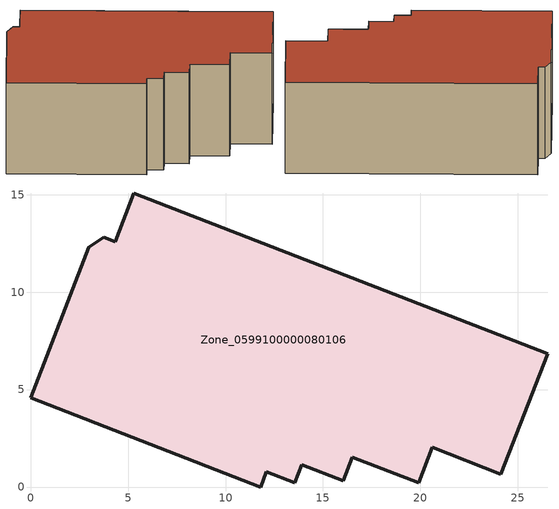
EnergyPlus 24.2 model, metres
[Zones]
Zone_0599100000080106
 floor ground (C_G): 20.61,2.03 19.91,0.21 16.51,1.53 16.05,0.33 13.92,1.15 13.56,0.21 12.1,0.77 11.8,0 0,4.58 2.99,12.3 3.76,12.81 4.33,12.59 5.3,15.09 26.54,6.85 24.13,0.66 z0
 wall outside (C_F): 20.61,2.03 24.13,0.66 26.54,6.85 5.3,15.09 4.33,12.59 3.76,12.81 2.99,12.3 0,4.58 11.8,0 12.1,0.77 13.56,0.21 13.92,1.15 16.05,0.33 16.51,1.53 19.91,0.21 20.61,2.03 z0:9.88
 roof outside (C_R): 19.91,0.21 20.61,2.03 24.13,0.66 26.54,6.85 5.3,15.09 4.33,12.59 3.76,12.81 2.99,12.3 0,4.58 11.8,0 12.1,0.77 13.56,0.21 13.92,1.15 16.05,0.33 16.51,1.53 z9.88
[BUILDING]
Pand.0599100000080106: North Axis=0; Terrain=City; Loads Convergence Tolerance Value=0.04; Temperature Convergence Tolerance Value=0.4; Solar Distribution=FullExterior; Maximum Number of Warmup Days=25; Minimum Number of Warmup Days=1
[Site:Location]
Rotterdam.The.Hague.AP_ZH_NLD Design_Conditions: Latitude=51.96; Longitude=4.45; Time Zone=1; Elevation=-4.5
[SITE:GROUNDTEMPERATURE:BUILDINGSURFACE]
18, 18, 18, 18, 18, 18, 18, 18, 18, 18, 18, 18
[MATERIAL] Thermal Absorptance=0.9; Solar Absorptance=0.7; Visible Absorptance=0.7
Name | Roughness | Thickness | Conductivity | Density | Specific Heat
G.D.1965 | MediumSmooth | 0.15 | 1 | 540 | 1210
F.D.1965 | Rough | 0.3 | 0.857143 | 1920 | 840
R.D.1965 | MediumRough | 0.2 | 0.08 | 1500 | 1000
[CONSTRUCTION]
C_G: G.D.1965
C_F: F.D.1965
C_R: R.D.1965
[ZONE]
Zone_0599100000080106: Type=1; Multiplier=1; Ceiling Height=Autocalculate; Volume=Autocalculate; Floor Area=autocalculate; Part of Total Floor Area=Yes
[ZONEINFILTRATION:DESIGNFLOWRATE]
Infil_Zone_0599100000080106: Zone or ZoneList or Space or SpaceList=Zone_0599100000080106; Schedule=AlwaysOn; Design Flow Rate Calculation Method=Flow/Area; Flow Rate per Floor Area=0.0042; Constant Term Coefficient=1; Temperature Term Coefficient=0; Velocity Term Coefficient=0; Velocity Squared Term Coefficient=0
[HVACTEMPLATE:ZONE:IDEALLOADSAIRSYSTEM]
Zone_0599100000080106: Maximum Heating Supply Air Temperature=50; Minimum Cooling Supply Air Temperature=13; Maximum Heating Supply Air Humidity Ratio=0.0156; Minimum Cooling Supply Air Humidity Ratio=0.0077; Heating Limit=NoLimit; Cooling Limit=NoLimit; Dehumidification Control Type=ConstantSensibleHeatRatio; Cooling Sensible Heat Ratio=0.7; Dehumidification Setpoint=60; Humidification Control Type=None; Humidification Setpoint=30; Outdoor Air Method=None; Outdoor Air Flow Rate per Person=0.00944; Outdoor Air Flow Rate per Zone Floor Area=0; Outdoor Air Flow Rate per Zone=0; Demand Controlled Ventilation Type=None; Outdoor Air Economizer Type=NoEconomizer; Heat Recovery Type=None; Sensible Heat Recovery Effectiveness=0.7; Latent Heat Recovery Effectiveness=0.65
[ZONECONTROL:THERMOSTAT]
ThermostatControl_Zone_0599100000080106: Zone or ZoneList=Zone_0599100000080106; Control Type Schedule=DualSetpointControlType; Control 1=Thermostat_Zone_0599100000080106; Temperature Difference Between Cutout And Setpoint=0
[THERMOSTATSETPOINT:DUALSETPOINT]
Thermostat_Zone_0599100000080106: Heating Setpoint Temperature Schedule=HeatingSetpoint_Zone_0599100000080106; Cooling Setpoint Temperature Schedule=CoolingSetpoint_Zone_0599100000080106
[SCHEDULE:COMPACT]
HeatingSetpoint_Zone_0599100000080106: Through: 12/31, For: AllDays, Until: 24:00, 21
CoolingSetpoint_Zone_0599100000080106: Through: 12/31, For: AllDays, Until: 24:00, 24
DualSetpointControlType: Through: 12/31, For: AllDays, Until: 24:00, 4
AlwaysOn: Through: 12/31, For: AllDays, Until: 24:00, 1
